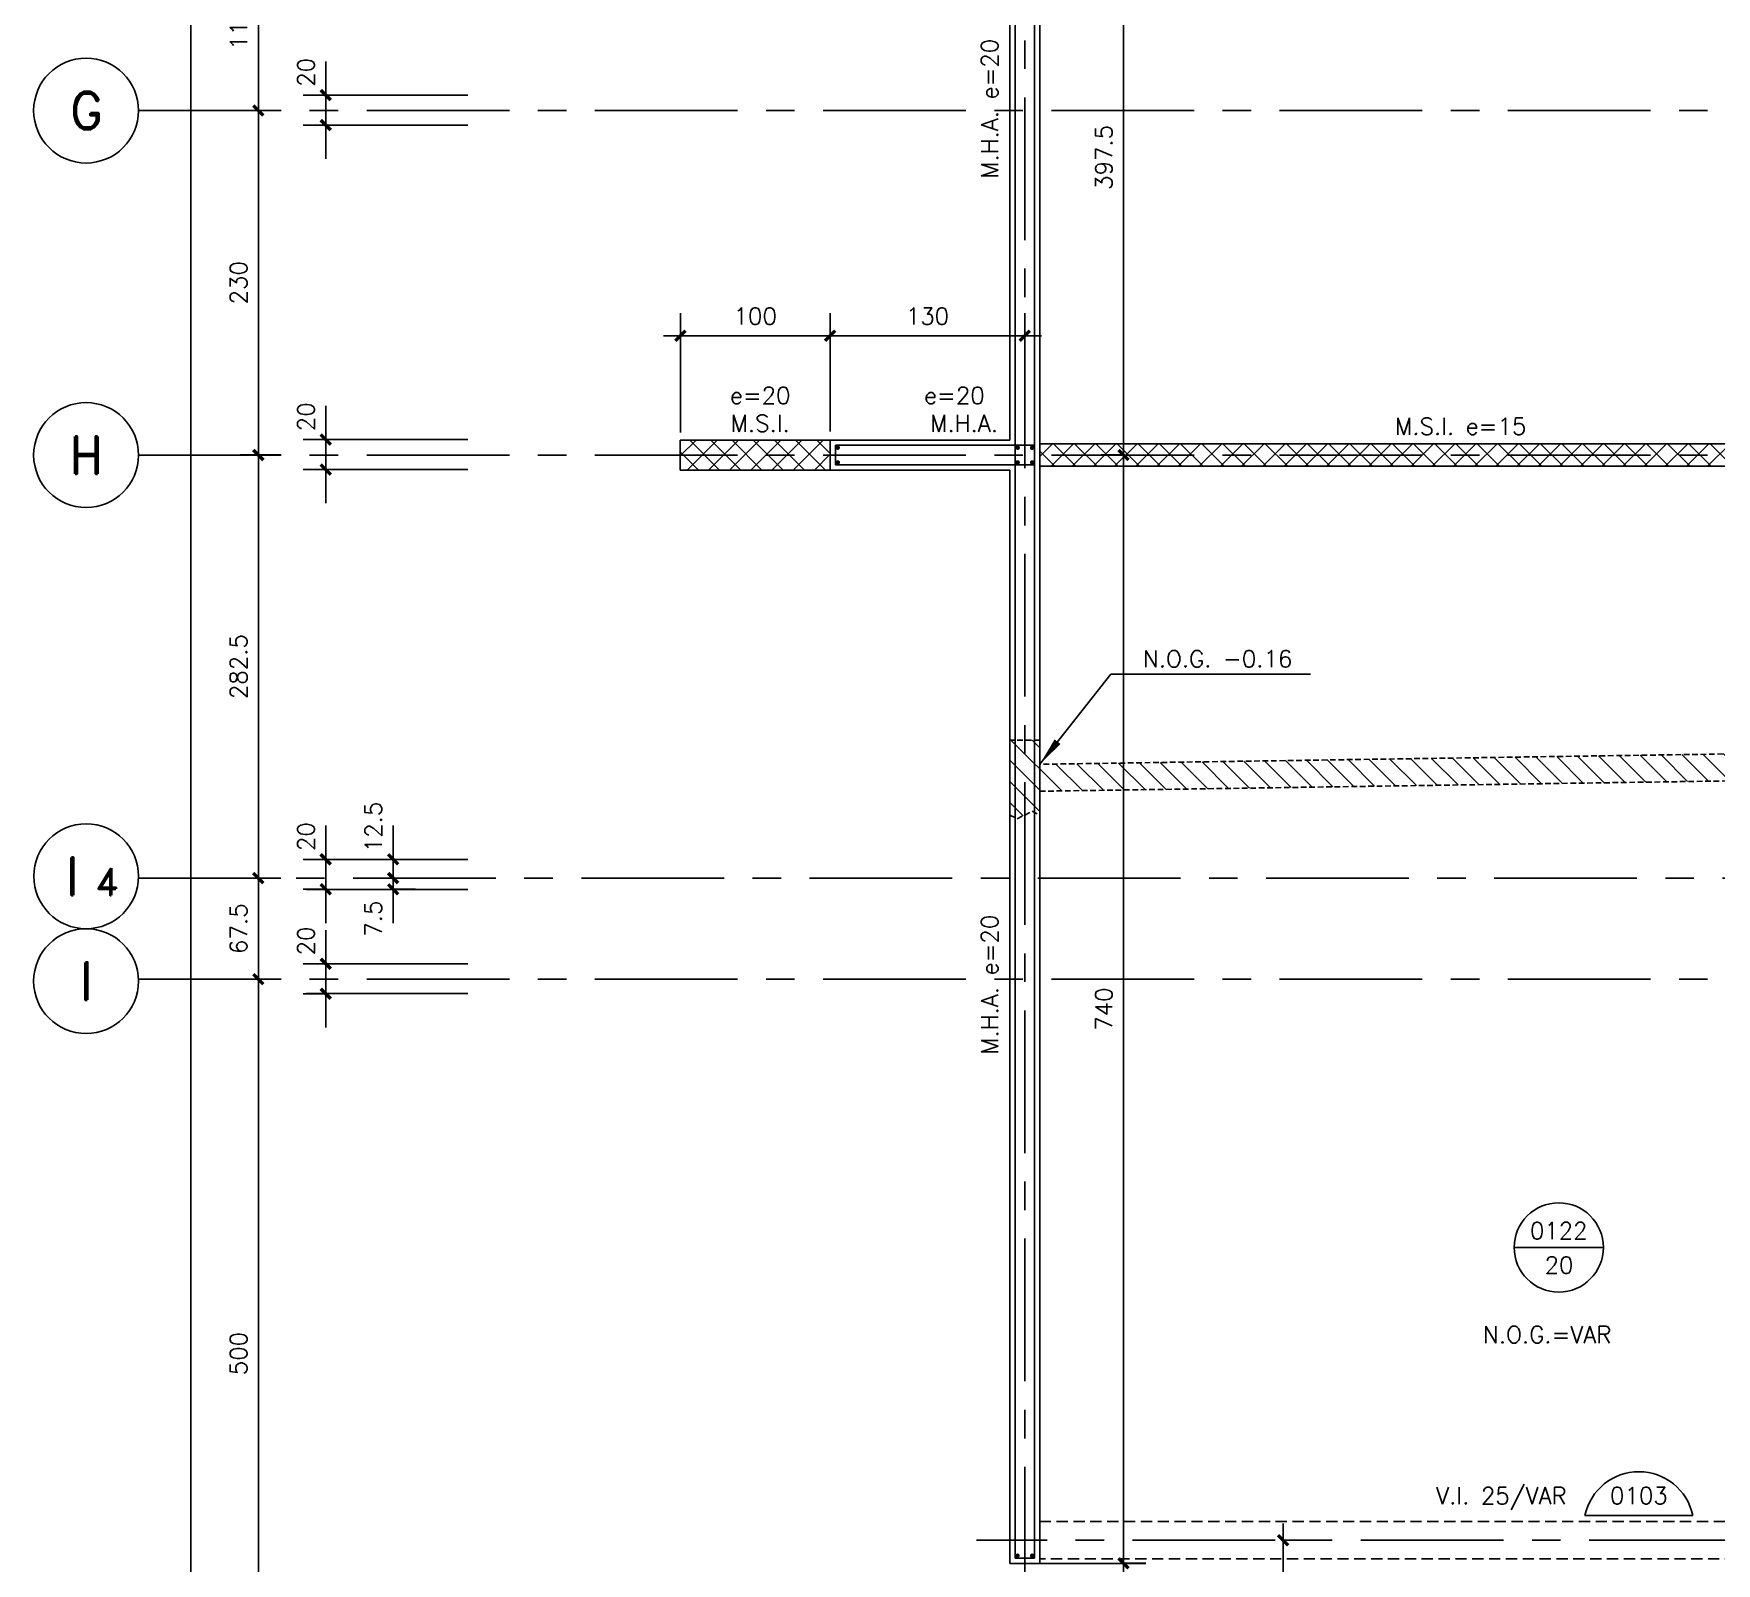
# Model space of a CAD drawing. Header units: millimetres. Extents: x -656862 to -653478, y 91928 to 96737.
# Drawn here: x -656862 to -655738, y 93707 to 94729 of the extents above; entities that cross this region are included whole.
import ezdxf
from ezdxf.enums import TextEntityAlignment as Align

# ---------------------------------------------------------------- set-up
doc = ezdxf.new("R2010")
doc.units = ezdxf.units.MM
doc.header["$LTSCALE"] = 30
for name, pattern in [('CENTER', [50.8, 31.75, -6.35, 6.35, -6.35]), ('DASHED', [0.75, 0.5, -0.25]), ('HIDDEN', [0.375, 0.25, -0.125])]:
    doc.linetypes.add(name, pattern=pattern)
for name, color, linetype in [('A-LINEA 015', 6, 'Continuous'), ('CONTORNO', 3, 'Continuous'), ('COTAS', 5, 'Continuous'), ('Cotas2', 1, 'Continuous'), ('EJES', 1, 'CENTER'), ('HATCH2', 1, 'HIDDEN'), ('MALLA', 1, 'Continuous'), ('MUROS', 5, 'Continuous'), ('NIVELES', 3, 'Continuous'), ('SEGMENTOS1', 2, 'DASHED'), ('TEXTOS1', 9, 'Continuous'), ('VIGAS', 3, 'Continuous')]:
    doc.layers.add(name, color=color, linetype=linetype)
doc.styles.add('ROMAND', font='romand')
doc.styles.add('ROMANS', font='romans')
doc.dimstyles.new('ING-50', dxfattribs={"dimscale": 5, "dimtxt": 2.25, "dimasz": 2.25, "dimexe": 3, "dimexo": 0, "dimgap": 1.5, "dimtad": 1, "dimdec": 1, "dimzin": 12, "dimdsep": 46, "dimtxsty": 'ROMANS', "dimblk1": 'TICK1', "dimblk2": 'TICK1', "dimsah": 1, "dimcen": 0.09, "dimclrd": 2, "dimclre": 1, "dimclrt": 3, "dimadec": 1, "dimazin": 3, "dimtfac": 1, "dimtdec": 1, "dimtix": 1, "dimtmove": 2, "dimatfit": 3, "dimfxl": 3, "dimtolj": 1, "dimtzin": 12, "dimarcsym": 0})
pattern_1 = [(45, (0, 0), (-7.07106781, 7.07106781), []), (135, (0, 0), (-7.07106781, -7.07106781), [])]

# ---------------------------------------------------------------- blocks, each defined once
blk = doc.blocks.new('EJE-1')
at = {"color": 3, "linetype": 'Continuous'}
blk.add_circle((0, 0), 35, dxfattribs=at)
at = {"color": 5, "linetype": 'Continuous', "style": 'ROMAND'}
blk.add_attdef('0', text='', height=25, dxfattribs=at).set_placement((0.2, 0), align=Align.MIDDLE)
blk = doc.blocks.new('TICK1')
at = {"color": 2}
for points in [[(0, 0), (-1, 0)], [(0, 0), (1, 0)]]:
    blk.add_lwpolyline(points, dxfattribs=at)
at = {"color": 2, "const_width": 0.2}
blk.add_lwpolyline([(-0.3, -0.3), (0.3, 0.3)], dxfattribs=at)
blk = doc.blocks.new('*D72')
at = {"layer": 'COTAS', "color": 1, "lineweight": -2}
for p, q in [((-656723.7, 94787.5), (-656696.5, 94787.5)), ((-656725.4, 94677.5), (-656696.5, 94677.5))]:
    blk.add_line(p, q, dxfattribs=at)
at = {"layer": 'COTAS', "color": 2, "lineweight": -2}
blk.add_line((-656711.5, 94776.2), (-656711.5, 94688.7), dxfattribs=at)
at = {"layer": 'Defpoints', "color": 0}
for p in [(-656723.7, 94787.5), (-656725.4, 94677.5), (-656711.5, 94677.5)]:
    blk.add_point(p, dxfattribs=at)
at = {"layer": 'COTAS', "color": 2, "lineweight": -2, "xscale": 11.25, "yscale": 11.25, "zscale": 11.25}
for p, rotation in [((-656711.5, 94787.5), 90), ((-656711.5, 94677.5), 270)]:
    blk.add_blockref('TICK1', p, dxfattribs=dict(at, rotation=rotation))
at = {"layer": 'COTAS', "color": 3, "insert": (-656724.7, 94732.5), "char_height": 11.25, "attachment_point": 5, "rotation": 90, "style": 'ROMANS'}
blk.add_mtext('\\A1;110', dxfattribs=at)
blk = doc.blocks.new('*D73')
at = {"layer": 'COTAS', "color": 2, "lineweight": -2}
for p, q in [((-656666.5, 94699.1), (-656666.5, 94710.3)), ((-656666.5, 94667.8), (-656666.5, 94687.8)), ((-656666.5, 94656.6), (-656666.5, 94645.3))]:
    blk.add_line(p, q, dxfattribs=at)
at = {"layer": 'COTAS', "color": 1, "lineweight": -2}
for p, q in [((-656666.5, 94687.8), (-656681.5, 94687.8)), ((-656666.5, 94667.8), (-656681.5, 94667.8))]:
    blk.add_line(p, q, dxfattribs=at)
at = {"layer": 'Defpoints', "color": 0}
for p in [(-656666.5, 94687.8), (-656666.5, 94687.8), (-656666.5, 94667.8)]:
    blk.add_point(p, dxfattribs=at)
at = {"layer": 'COTAS', "color": 2, "lineweight": -2, "xscale": 11.25, "yscale": 11.25, "zscale": 11.25}
for p, rotation in [((-656666.5, 94687.8), 270), ((-656666.5, 94667.8), 90)]:
    blk.add_blockref('TICK1', p, dxfattribs=dict(at, rotation=rotation))
at = {"layer": 'COTAS', "color": 3, "insert": (-656679.7, 94703), "char_height": 11.25, "attachment_point": 5, "rotation": 90, "style": 'ROMANS'}
blk.add_mtext('\\A1;20', dxfattribs=at)
blk = doc.blocks.new('*D74')
at = {"layer": 'COTAS', "color": 2, "lineweight": -2}
for p, q in [((-656666.5, 94469.1), (-656666.5, 94480.3)), ((-656666.5, 94437.8), (-656666.5, 94457.8)), ((-656666.5, 94426.6), (-656666.5, 94415.3))]:
    blk.add_line(p, q, dxfattribs=at)
at = {"layer": 'COTAS', "color": 1, "lineweight": -2}
for p, q in [((-656666.5, 94457.8), (-656681.5, 94457.8)), ((-656666.5, 94437.8), (-656681.5, 94437.8))]:
    blk.add_line(p, q, dxfattribs=at)
at = {"layer": 'Defpoints', "color": 0}
for p in [(-656666.5, 94457.8), (-656666.5, 94457.8), (-656666.5, 94437.8)]:
    blk.add_point(p, dxfattribs=at)
at = {"layer": 'COTAS', "color": 2, "lineweight": -2, "xscale": 11.25, "yscale": 11.25, "zscale": 11.25}
for p, rotation in [((-656666.5, 94457.8), 270), ((-656666.5, 94437.8), 90)]:
    blk.add_blockref('TICK1', p, dxfattribs=dict(at, rotation=rotation))
at = {"layer": 'COTAS', "color": 3, "insert": (-656679.7, 94473), "char_height": 11.25, "attachment_point": 5, "rotation": 90, "style": 'ROMANS'}
blk.add_mtext('\\A1;20', dxfattribs=at)
blk = doc.blocks.new('*D75')
at = {"layer": 'COTAS', "color": 1, "lineweight": -2}
for p, q in [((-656725.4, 94677.5), (-656696.5, 94677.5)), ((-656721.9, 94447.5), (-656696.5, 94447.5))]:
    blk.add_line(p, q, dxfattribs=at)
at = {"layer": 'COTAS', "color": 2, "lineweight": -2}
blk.add_line((-656711.5, 94458.7), (-656711.5, 94666.2), dxfattribs=at)
at = {"layer": 'Defpoints', "color": 0}
for p in [(-656725.4, 94677.5), (-656711.5, 94677.5), (-656721.9, 94447.5)]:
    blk.add_point(p, dxfattribs=at)
at = {"layer": 'COTAS', "color": 2, "lineweight": -2, "xscale": 11.25, "yscale": 11.25, "zscale": 11.25}
for p, rotation in [((-656711.5, 94677.5), 90), ((-656711.5, 94447.5), 270)]:
    blk.add_blockref('TICK1', p, dxfattribs=dict(at, rotation=rotation))
at = {"layer": 'COTAS', "color": 3, "insert": (-656724.7, 94562.5), "char_height": 11.25, "attachment_point": 5, "rotation": 90, "style": 'ROMANS'}
blk.add_mtext('\\A1;230', dxfattribs=at)
blk = doc.blocks.new('*D76')
at = {"layer": 'COTAS', "color": 2, "lineweight": -2}
for p, q in [((-656666.5, 94119.1), (-656666.5, 94130.3)), ((-656666.5, 94087.8), (-656666.5, 94107.8)), ((-656666.5, 94076.6), (-656666.5, 94065.3))]:
    blk.add_line(p, q, dxfattribs=at)
at = {"layer": 'COTAS', "color": 1, "lineweight": -2}
for p, q in [((-656666.5, 94107.8), (-656681.5, 94107.8)), ((-656666.5, 94087.8), (-656681.5, 94087.8))]:
    blk.add_line(p, q, dxfattribs=at)
at = {"layer": 'Defpoints', "color": 0}
for p in [(-656666.5, 94107.8), (-656666.5, 94107.8), (-656666.5, 94087.8)]:
    blk.add_point(p, dxfattribs=at)
at = {"layer": 'COTAS', "color": 2, "lineweight": -2, "xscale": 11.25, "yscale": 11.25, "zscale": 11.25}
for p, rotation in [((-656666.5, 94107.8), 270), ((-656666.5, 94087.8), 90)]:
    blk.add_blockref('TICK1', p, dxfattribs=dict(at, rotation=rotation))
at = {"layer": 'COTAS', "color": 3, "insert": (-656679.7, 94123), "char_height": 11.25, "attachment_point": 5, "rotation": 90, "style": 'ROMANS'}
blk.add_mtext('\\A1;20', dxfattribs=at)
blk = doc.blocks.new('*D77')
at = {"layer": 'COTAS', "color": 1, "lineweight": -2}
for p, q in [((-656726.2, 94165), (-656696.5, 94165)), ((-656727.3, 94097.5), (-656696.5, 94097.5))]:
    blk.add_line(p, q, dxfattribs=at)
at = {"layer": 'COTAS', "color": 2, "lineweight": -2}
blk.add_line((-656711.5, 94153.7), (-656711.5, 94108.7), dxfattribs=at)
at = {"layer": 'Defpoints', "color": 0}
for p in [(-656726.2, 94165), (-656727.3, 94097.5), (-656711.5, 94097.5)]:
    blk.add_point(p, dxfattribs=at)
at = {"layer": 'COTAS', "color": 2, "lineweight": -2, "xscale": 11.25, "yscale": 11.25, "zscale": 11.25}
for p, rotation in [((-656711.5, 94165), 90), ((-656711.5, 94097.5), 270)]:
    blk.add_blockref('TICK1', p, dxfattribs=dict(at, rotation=rotation))
at = {"layer": 'COTAS', "color": 3, "insert": (-656724.7, 94131.2), "char_height": 11.25, "attachment_point": 5, "rotation": 90, "style": 'ROMANS'}
blk.add_mtext('\\A1;67.5', dxfattribs=at)
blk = doc.blocks.new('*D79')
at = {"layer": 'COTAS', "color": 1, "lineweight": -2}
for p, q in [((-656727.3, 94097.5), (-656696.5, 94097.5)), ((-656719.5, 93597.5), (-656696.5, 93597.5))]:
    blk.add_line(p, q, dxfattribs=at)
at = {"layer": 'COTAS', "color": 2, "lineweight": -2}
blk.add_line((-656711.5, 93608.7), (-656711.5, 94086.2), dxfattribs=at)
at = {"layer": 'Defpoints', "color": 0}
for p in [(-656727.3, 94097.5), (-656711.5, 94097.5), (-656719.5, 93597.5)]:
    blk.add_point(p, dxfattribs=at)
at = {"layer": 'COTAS', "color": 2, "lineweight": -2, "xscale": 11.25, "yscale": 11.25, "zscale": 11.25}
for p, rotation in [((-656711.5, 94097.5), 90), ((-656711.5, 93597.5), 270)]:
    blk.add_blockref('TICK1', p, dxfattribs=dict(at, rotation=rotation))
at = {"layer": 'COTAS', "color": 3, "insert": (-656724.7, 93847.5), "char_height": 11.25, "attachment_point": 5, "rotation": 90, "style": 'ROMANS'}
blk.add_mtext('\\A1;500', dxfattribs=at)
blk = doc.blocks.new('*D82')
at = {"layer": 'COTAS', "color": 1, "lineweight": -2}
for p, q in [((-656755.8, 96327.5), (-656771.5, 96327.5)), ((-656768.4, 93347.5), (-656741.5, 93347.5))]:
    blk.add_line(p, q, dxfattribs=at)
at = {"layer": 'COTAS', "color": 2, "lineweight": -2}
blk.add_line((-656756.5, 96316.2), (-656756.5, 93358.7), dxfattribs=at)
at = {"layer": 'Defpoints', "color": 0}
for p in [(-656755.8, 96327.5), (-656768.4, 93347.5), (-656756.5, 93347.5)]:
    blk.add_point(p, dxfattribs=at)
at = {"layer": 'COTAS', "color": 2, "lineweight": -2, "xscale": 11.25, "yscale": 11.25, "zscale": 11.25}
for p, rotation in [((-656756.5, 96327.5), 90), ((-656756.5, 93347.5), 270)]:
    blk.add_blockref('TICK1', p, dxfattribs=dict(at, rotation=rotation))
at = {"layer": 'COTAS', "color": 3, "insert": (-656769.7, 94837.5), "char_height": 11.25, "attachment_point": 5, "rotation": 90, "style": 'ROMANS'}
blk.add_mtext('\\A1;2980', dxfattribs=at)
blk = doc.blocks.new('*D92')
at = {"layer": 'COTAS', "color": 1, "lineweight": -2}
for p, q in [((-656133.8, 94845), (-656118.8, 94845)), ((-656133.8, 94447.5), (-656148.8, 94447.5))]:
    blk.add_line(p, q, dxfattribs=at)
at = {"layer": 'COTAS', "color": 2, "lineweight": -2}
blk.add_line((-656133.8, 94833.7), (-656133.8, 94458.7), dxfattribs=at)
at = {"layer": 'Defpoints', "color": 0}
for p in [(-656133.8, 94845), (-656133.8, 94447.5), (-656133.8, 94447.5)]:
    blk.add_point(p, dxfattribs=at)
at = {"layer": 'COTAS', "color": 2, "lineweight": -2, "xscale": 11.25, "yscale": 11.25, "zscale": 11.25}
for p, rotation in [((-656133.8, 94845), 90), ((-656133.8, 94447.5), 270)]:
    blk.add_blockref('TICK1', p, dxfattribs=dict(at, rotation=rotation))
at = {"layer": 'COTAS', "color": 3, "insert": (-656146.9, 94646.2), "char_height": 11.25, "attachment_point": 5, "rotation": 90, "style": 'ROMANS'}
blk.add_mtext('\\A1;397.5', dxfattribs=at)
blk = doc.blocks.new('*D93')
at = {"layer": 'COTAS', "color": 1, "lineweight": -2}
for p, q in [((-656133.8, 94447.5), (-656148.8, 94447.5)), ((-656133.8, 93707.5), (-656118.8, 93707.5))]:
    blk.add_line(p, q, dxfattribs=at)
at = {"layer": 'COTAS', "color": 2, "lineweight": -2}
blk.add_line((-656133.8, 93718.7), (-656133.8, 94436.2), dxfattribs=at)
at = {"layer": 'Defpoints', "color": 0}
for p in [(-656133.8, 94447.5), (-656133.8, 94447.5), (-656133.8, 93707.5)]:
    blk.add_point(p, dxfattribs=at)
at = {"layer": 'COTAS', "color": 2, "lineweight": -2, "xscale": 11.25, "yscale": 11.25, "zscale": 11.25}
for p, rotation in [((-656133.8, 94447.5), 90), ((-656133.8, 93707.5), 270)]:
    blk.add_blockref('TICK1', p, dxfattribs=dict(at, rotation=rotation))
at = {"layer": 'COTAS', "color": 3, "insert": (-656146.9, 94077.5), "char_height": 11.25, "attachment_point": 5, "rotation": 90, "style": 'ROMANS'}
blk.add_mtext('\\A1;740', dxfattribs=at)
blk = doc.blocks.new('*D103')
at = {"layer": 'COTAS', "color": 1, "lineweight": -2, "ltscale": 0.5}
for p, q in [((-656329.7, 94463.1), (-656329.7, 94542.1)), ((-656199.7, 94527.1), (-656199.7, 94542.1))]:
    blk.add_line(p, q, dxfattribs=at)
at = {"layer": 'COTAS', "color": 2, "lineweight": -2, "ltscale": 0.5}
blk.add_line((-656318.5, 94527.1), (-656211, 94527.1), dxfattribs=at)
at = {"layer": 'Defpoints', "color": 0, "ltscale": 0.5}
for p in [(-656199.7, 94527.1), (-656199.7, 94527.1), (-656329.7, 94463.1)]:
    blk.add_point(p, dxfattribs=at)
at = {"layer": 'COTAS', "color": 2, "lineweight": -2, "ltscale": 0.5, "xscale": 11.25, "yscale": 11.25, "zscale": 11.25, "rotation": 180}
blk.add_blockref('TICK1', (-656329.7, 94527.1), dxfattribs=at)
at = {"layer": 'COTAS', "color": 2, "lineweight": -2, "ltscale": 0.5, "xscale": 11.25, "yscale": 11.25, "zscale": 11.25}
blk.add_blockref('TICK1', (-656199.7, 94527.1), dxfattribs=at)
at = {"layer": 'COTAS', "color": 3, "ltscale": 0.5, "insert": (-656264.7, 94540.2), "char_height": 11.25, "attachment_point": 5, "style": 'ROMANS'}
blk.add_mtext('\\A1;130', dxfattribs=at)
blk = doc.blocks.new('*D104')
at = {"layer": 'COTAS', "color": 1, "lineweight": -2}
for p, q in [((-656133.8, 93707.5), (-656118.8, 93707.5)), ((-656133.8, 93347.5), (-656148.8, 93347.5))]:
    blk.add_line(p, q, dxfattribs=at)
at = {"layer": 'COTAS', "color": 2, "lineweight": -2}
blk.add_line((-656133.8, 93696.2), (-656133.8, 93358.7), dxfattribs=at)
at = {"layer": 'Defpoints', "color": 0}
for p in [(-656133.8, 93707.5), (-656133.8, 93347.5), (-656133.8, 93347.5)]:
    blk.add_point(p, dxfattribs=at)
at = {"layer": 'COTAS', "color": 2, "lineweight": -2, "xscale": 11.25, "yscale": 11.25, "zscale": 11.25}
for p, rotation in [((-656133.8, 93707.5), 90), ((-656133.8, 93347.5), 270)]:
    blk.add_blockref('TICK1', p, dxfattribs=dict(at, rotation=rotation))
at = {"layer": 'COTAS', "color": 3, "insert": (-656146.9, 93527.5), "char_height": 11.25, "attachment_point": 5, "rotation": 90, "style": 'ROMANS'}
blk.add_mtext('\\A1;360', dxfattribs=at)
blk = doc.blocks.new('*D124')
at = {"layer": 'COTAS', "color": 1, "lineweight": -2}
for p, q in [((-656429.7, 94462.5), (-656429.7, 94542.1)), ((-656329.7, 94463.1), (-656329.7, 94542.1))]:
    blk.add_line(p, q, dxfattribs=at)
at = {"layer": 'COTAS', "color": 2, "lineweight": -2}
blk.add_line((-656341, 94527.1), (-656418.5, 94527.1), dxfattribs=at)
at = {"layer": 'Defpoints', "color": 0}
for p in [(-656429.7, 94527.1), (-656429.7, 94462.5), (-656329.7, 94463.1)]:
    blk.add_point(p, dxfattribs=at)
at = {"layer": 'COTAS', "color": 2, "lineweight": -2, "xscale": 11.25, "yscale": 11.25, "zscale": 11.25, "rotation": 180}
blk.add_blockref('TICK1', (-656429.7, 94527.1), dxfattribs=at)
at = {"layer": 'COTAS', "color": 2, "lineweight": -2, "xscale": 11.25, "yscale": 11.25, "zscale": 11.25}
blk.add_blockref('TICK1', (-656329.7, 94527.1), dxfattribs=at)
at = {"layer": 'COTAS', "color": 3, "insert": (-656379.7, 94540.2), "char_height": 11.25, "attachment_point": 5, "style": 'ROMANS'}
blk.add_mtext('\\A1;100', dxfattribs=at)
blk = doc.blocks.new('losa-ne')
at = {"color": 5, "linetype": 'Continuous'}
blk.add_line((-29.8, 0), (29.7, 0), dxfattribs=at)
at = {"color": 3, "linetype": 'Continuous'}
blk.add_circle((0, 0), 29.8, dxfattribs=at)
at = {"color": 3, "linetype": 'Continuous', "style": 'ROMANS'}
for tag, p in [('N%%DL', (0, 5.6)), ('ESP', (0.2, -17.4))]:
    blk.add_attdef(tag, text='', height=11.2, dxfattribs=at).set_placement(p, align=Align.CENTER)
blk = doc.blocks.new('FLECHA')
at = {"color": 2}
blk.add_lwpolyline([(0, 0, 0, 5, 0), (19.2, 0, 5, 5, 0)], format="xyseb", dxfattribs=at)
blk = doc.blocks.new('eje-3')
at = {"color": 3, "linetype": 'Continuous'}
blk.add_circle((0, 0), 35, dxfattribs=at)
at = {"color": 5, "linetype": 'Continuous', "style": 'ROMAND'}
for height, p in [(25, (-9.2, 0)), (18, (13.7, -3.6))]:
    blk.add_attdef('0', text='', height=height, dxfattribs=at).set_placement(p, align=Align.MIDDLE)
blk = doc.blocks.new('*D221')
at = {"layer": 'COTAS', "color": 1, "lineweight": -2}
for p, q in [((-656723.6, 94447.5), (-656696.5, 94447.5)), ((-656728, 94165), (-656696.5, 94165))]:
    blk.add_line(p, q, dxfattribs=at)
at = {"layer": 'COTAS', "color": 2, "lineweight": -2}
blk.add_line((-656711.5, 94436.2), (-656711.5, 94176.2), dxfattribs=at)
at = {"layer": 'Defpoints', "color": 0}
for p in [(-656723.6, 94447.5), (-656728, 94165), (-656711.5, 94165)]:
    blk.add_point(p, dxfattribs=at)
at = {"layer": 'COTAS', "color": 2, "lineweight": -2, "xscale": 11.25, "yscale": 11.25, "zscale": 11.25}
for p, rotation in [((-656711.5, 94447.5), 90), ((-656711.5, 94165), 270)]:
    blk.add_blockref('TICK1', p, dxfattribs=dict(at, rotation=rotation))
at = {"layer": 'COTAS', "color": 3, "insert": (-656724.7, 94306.2), "char_height": 11.25, "attachment_point": 5, "rotation": 90, "style": 'ROMANS'}
blk.add_mtext('\\A1;282.5', dxfattribs=at)
blk = doc.blocks.new('*D222')
at = {"layer": 'COTAS', "color": 2, "lineweight": -2}
for p, q in [((-656666.5, 94188.7), (-656666.5, 94200)), ((-656666.5, 94157.5), (-656666.5, 94177.5)), ((-656666.5, 94146.2), (-656666.5, 94135))]:
    blk.add_line(p, q, dxfattribs=at)
at = {"layer": 'COTAS', "color": 1, "lineweight": -2}
for p, q in [((-656666.5, 94177.5), (-656681.5, 94177.5)), ((-656666.5, 94157.5), (-656681.5, 94157.5))]:
    blk.add_line(p, q, dxfattribs=at)
at = {"layer": 'Defpoints', "color": 0}
for p in [(-656666.5, 94177.5), (-656666.5, 94177.5), (-656666.5, 94157.5)]:
    blk.add_point(p, dxfattribs=at)
at = {"layer": 'COTAS', "color": 2, "lineweight": -2, "xscale": 11.25, "yscale": 11.25, "zscale": 11.25}
for p, rotation in [((-656666.5, 94177.5), 270), ((-656666.5, 94157.5), 90)]:
    blk.add_blockref('TICK1', p, dxfattribs=dict(at, rotation=rotation))
at = {"layer": 'COTAS', "color": 3, "insert": (-656679.7, 94192.7), "char_height": 11.25, "attachment_point": 5, "rotation": 90, "style": 'ROMANS'}
blk.add_mtext('\\A1;20', dxfattribs=at)
blk = doc.blocks.new('*D238')
at = {"layer": 'COTAS', "color": 1, "lineweight": -2}
for p, q in [((-656027.2, 93722.9), (-656012.2, 93722.9)), ((-656027.2, 93597.5), (-656042.2, 93597.5))]:
    blk.add_line(p, q, dxfattribs=at)
at = {"layer": 'COTAS', "color": 2, "lineweight": -2}
blk.add_line((-656027.2, 93711.7), (-656027.2, 93608.7), dxfattribs=at)
at = {"layer": 'Defpoints', "color": 0}
for p in [(-656027.2, 93722.9), (-656027.2, 93597.5), (-656027.2, 93597.5)]:
    blk.add_point(p, dxfattribs=at)
at = {"layer": 'COTAS', "color": 2, "lineweight": -2, "xscale": 11.25, "yscale": 11.25, "zscale": 11.25}
for p, rotation in [((-656027.2, 93722.9), 90), ((-656027.2, 93597.5), 270)]:
    blk.add_blockref('TICK1', p, dxfattribs=dict(at, rotation=rotation))
at = {"layer": 'COTAS', "color": 3, "insert": (-656040.3, 93660.2), "char_height": 11.25, "attachment_point": 5, "rotation": 90, "style": 'ROMANS'}
blk.add_mtext('\\A1;125.5', dxfattribs=at)
blk = doc.blocks.new('*D243')
at = {"layer": 'COTAS', "color": 2, "lineweight": -2}
for p, q in [((-656621.5, 94188.7), (-656621.5, 94200)), ((-656621.5, 94165), (-656621.5, 94177.5)), ((-656621.5, 94153.7), (-656621.5, 94142.5))]:
    blk.add_line(p, q, dxfattribs=at)
at = {"layer": 'COTAS', "color": 1, "lineweight": -2}
for p, q in [((-656621.5, 94177.5), (-656636.5, 94177.5)), ((-656621.5, 94165), (-656636.5, 94165))]:
    blk.add_line(p, q, dxfattribs=at)
at = {"layer": 'Defpoints', "color": 0}
for p in [(-656621.5, 94177.5), (-656621.5, 94177.5), (-656621.5, 94165)]:
    blk.add_point(p, dxfattribs=at)
at = {"layer": 'COTAS', "color": 2, "lineweight": -2, "xscale": 11.25, "yscale": 11.25, "zscale": 11.25}
for p, rotation in [((-656621.5, 94177.5), 270), ((-656621.5, 94165), 90)]:
    blk.add_blockref('TICK1', p, dxfattribs=dict(at, rotation=rotation))
at = {"layer": 'COTAS', "color": 3, "insert": (-656634.7, 94199.1), "char_height": 11.25, "attachment_point": 5, "rotation": 90, "style": 'ROMANS'}
blk.add_mtext('\\A1;12.5', dxfattribs=at)
blk = doc.blocks.new('*D244')
at = {"layer": 'COTAS', "color": 2, "lineweight": -2}
for p, q in [((-656621.5, 94176.2), (-656621.5, 94187.5)), ((-656621.5, 94157.5), (-656621.5, 94165)), ((-656621.5, 94146.2), (-656621.5, 94135))]:
    blk.add_line(p, q, dxfattribs=at)
at = {"layer": 'COTAS', "color": 1, "lineweight": -2}
for p, q in [((-656621.5, 94165), (-656636.5, 94165)), ((-656621.5, 94157.5), (-656606.5, 94157.5))]:
    blk.add_line(p, q, dxfattribs=at)
at = {"layer": 'Defpoints', "color": 0}
for p in [(-656621.5, 94165), (-656621.5, 94165), (-656621.5, 94157.5)]:
    blk.add_point(p, dxfattribs=at)
at = {"layer": 'COTAS', "color": 2, "lineweight": -2, "xscale": 11.25, "yscale": 11.25, "zscale": 11.25}
for p, rotation in [((-656621.5, 94165), 270), ((-656621.5, 94157.5), 90)]:
    blk.add_blockref('TICK1', p, dxfattribs=dict(at, rotation=rotation))
at = {"layer": 'COTAS', "color": 3, "insert": (-656634.7, 94137.9), "char_height": 11.25, "attachment_point": 5, "rotation": 90, "style": 'ROMANS'}
blk.add_mtext('\\A1;7.5', dxfattribs=at)

msp = doc.modelspace()

# ---------------------------------------------------------------- hatches: boundary and pattern name
at = {"layer": 'HATCH2'}
h = msp.add_hatch(dxfattribs=at)
h.set_pattern_fill('_USER', color=256, scale=10, angle=45, style=0, double=1, pattern_type=0)
h.set_pattern_definition(pattern_1)
h.paths.add_polyline_path([(-656329.715, 94457.452), (-656429.736, 94457.452), (-656429.736, 94447.452), (-656329.715, 94447.452)])
h.paths.add_polyline_path([(-656329.715, 94447.452), (-656429.736, 94447.452), (-656429.736, 94437.452), (-656329.715, 94437.452)])
h = msp.add_hatch(dxfattribs=at)
h.set_pattern_fill('_USER', color=256, scale=10, angle=45, style=0, double=1, pattern_type=0)
h.set_pattern_definition(pattern_1)
h.paths.add_polyline_path([(-655717.69, 94454.952), (-656189.715, 94454.952), (-656189.715, 94447.452), (-655716.949, 94447.452, -0.1248611)])
h.paths.add_polyline_path([(-655716.949, 94447.452), (-656189.715, 94447.452), (-656189.715, 94439.952), (-655711.546, 94439.952, -0.00449712), (-655711.327, 94440.109, -0.15447777)])
h.paths.add_polyline_path([(-655674.715, 94454.952), (-655717.69, 94454.952, 0.1248611), (-655716.949, 94447.452), (-655674.715, 94447.452)])
h.paths.add_polyline_path([(-655674.715, 94447.452), (-655716.949, 94447.452, 0.15447777), (-655711.327, 94440.109, 0.00449712), (-655711.546, 94439.952), (-655674.715, 94439.952)])
at = {"layer": 'HATCH2', "ltscale": 0.5}
h = msp.add_hatch(dxfattribs=at)
h.set_pattern_fill('_USER', color=256, scale=10, angle=135, style=0, pattern_type=0)
h.set_pattern_definition([(135, (0, 0), (-7.07106781, -7.07106781), [])])
h.paths.add_polyline_path([(-656194.715, 94209.57), (-656189.715, 94207.07), (-656189.715, 94222.981), (-655519.715, 94233.031), (-655519.715, 94207.07), (-655479.715, 94207.07), (-655479.715, 94233.07), (-655388.996, 94233.07), (-655386.746, 94237.57), (-655391.246, 94246.57), (-655388.996, 94251.07), (-655434.715, 94251.07), (-655434.715, 94260.07), (-655449.715, 94260.07), (-655449.715, 94251.07), (-655519.715, 94251.07), (-656189.715, 94240.983), (-656189.715, 94257.07), (-656209.715, 94257.07), (-656209.715, 94242.07), (-656209.715, 94207.07), (-656204.715, 94204.57)])

# ---------------------------------------------------------------- linework, layer by layer
at = {"layer": 'CONTORNO'}
for p, q in [((-656429.736, 94437.452), (-656429.736, 94457.452)), ((-656329.715, 94457.452), (-656429.736, 94457.452)), ((-656329.715, 94437.452), (-656429.736, 94437.452))]:
    msp.add_line(p, q, dxfattribs=at)
at = {"layer": 'Cotas2'}
for p, q in [((-656571.536, 94687.827), (-656679.532, 94687.827)), ((-656571.536, 94667.827), (-656679.532, 94667.827)), ((-656571.536, 94457.827), (-656679.532, 94457.827)), ((-656571.536, 94437.827), (-656679.532, 94437.827)), ((-656571.536, 94177.452), (-656679.532, 94177.452)), ((-656571.536, 94157.452), (-656679.532, 94157.452)), ((-656571.536, 94107.827), (-656679.532, 94107.827)), ((-656571.536, 94087.827), (-656679.532, 94087.827)), ((-656189.715, 93707.452), (-656118.97, 93707.452))]:
    msp.add_line(p, q, dxfattribs=at)
at = {"layer": 'EJES', "ltscale": 0.1}
for p, q in [((-656199.715, 96667.452), (-656199.715, 93007.452)), ((-656791.536, 94677.452), (-653548.715, 94677.452)), ((-656791.536, 94447.452), (-653548.715, 94447.452)), ((-655486.16, 94164.952), (-656791.536, 94164.952)), ((-656791.536, 94097.452), (-653548.715, 94097.452)), ((-655422.858, 93722.926), (-656231.856, 93722.926))]:
    msp.add_line(p, q, dxfattribs=at)
at = {"layer": 'HATCH2', "ltscale": 0.5}
msp.add_lwpolyline([(-656194.715, 94209.57), (-656189.715, 94207.07), (-656189.715, 94222.981), (-655519.715, 94233.031), (-655519.715, 94207.07), (-655479.715, 94207.07), (-655479.715, 94233.07), (-655388.996, 94233.07), (-655386.746, 94237.57), (-655391.246, 94246.57), (-655388.996, 94251.07), (-655434.715, 94251.07), (-655434.715, 94260.07), (-655449.715, 94260.07), (-655449.715, 94251.07), (-655519.715, 94251.07), (-656189.715, 94240.983), (-656189.715, 94257.07), (-656209.715, 94257.07), (-656209.715, 94242.07), (-656209.715, 94242.07), (-656209.715, 94207.07), (-656204.715, 94204.57)], close=True, dxfattribs=at)
at = {"layer": 'MALLA', "ltscale": 0.5}
for p, q in [((-656206.215, 94841.452), (-656206.215, 93710.952)), ((-656193.215, 93710.952), (-656193.215, 94841.452)), ((-656326.215, 94453.952), (-656326.215, 94440.952)), ((-656193.215, 94453.952), (-656326.215, 94453.952)), ((-656326.215, 94440.952), (-656193.215, 94440.952)), ((-656206.215, 93710.952), (-656193.215, 93710.952))]:
    msp.add_line(p, q, dxfattribs=at)
at = {"layer": 'MALLA', "ltscale": 0.5, "const_width": 1.5}
for points in [[(-656325.374, 94452.361, 1), (-656323.874, 94452.361, 1)], [(-656205.239, 94452.361, 1), (-656203.739, 94452.361, 1)], [(-656195.556, 94452.361, 1), (-656194.056, 94452.361, 1)], [(-656325.374, 94442.543, 1), (-656323.874, 94442.543, 1)], [(-656205.239, 94442.543, 1), (-656203.739, 94442.543, 1)], [(-656195.556, 94442.543, 1), (-656194.056, 94442.543, 1)], [(-656205.374, 93712.543, 1), (-656203.874, 93712.543, 1)], [(-656195.556, 93712.543, 1), (-656194.056, 93712.543, 1)]]:
    msp.add_lwpolyline(points, format="xyb", close=True, dxfattribs=at)
at = {"layer": 'MUROS', "ltscale": 0.15}
for p, q in [((-656209.715, 94457.452), (-656209.715, 94844.952)), ((-656189.715, 93707.452), (-656189.715, 94844.952)), ((-656209.715, 93707.452), (-656209.715, 94437.452)), ((-656209.715, 93707.452), (-656189.715, 93707.452))]:
    msp.add_line(p, q, dxfattribs=at)
at = {"layer": 'MUROS', "ltscale": 0.5}
for p, q in [((-656329.715, 94437.452), (-656329.715, 94457.452)), ((-656329.715, 94457.452), (-656209.715, 94457.452)), ((-656209.715, 94437.452), (-656329.715, 94437.452))]:
    msp.add_line(p, q, dxfattribs=at)
at = {"layer": 'SEGMENTOS1', "ltscale": 0.5}
for p, q in [((-656189.715, 93735.426), (-655519.715, 93735.426)), ((-655499.715, 93710.426), (-656189.715, 93710.426))]:
    msp.add_line(p, q, dxfattribs=at)
at = {"layer": 'TEXTOS1', "color": 1, "ltscale": 0.5}
for p, q in [((-656189.715, 94240.983), (-656142.365, 94301.11)), ((-656142.365, 94301.11), (-656008.981, 94301.11))]:
    msp.add_line(p, q, dxfattribs=at)
at = {"layer": 'TEXTOS1', "color": 3}
msp.add_line((-655825.66, 93739.493), (-655753.66, 93739.493), dxfattribs=at)
msp.add_arc((-655789.66, 93731.834), 36.806, 12.010217, 167.989783, dxfattribs=at)
at = {"layer": 'VIGAS', "ltscale": 0.5}
for p, q in [((-655674.715, 94454.952), (-656189.715, 94454.952)), ((-655674.715, 94439.952), (-656189.715, 94439.952))]:
    msp.add_line(p, q, dxfattribs=at)

# ---------------------------------------------------------------- block references
at = {"layer": 'A-LINEA 015', "ltscale": 0.5}
for p, values in [((-656826.536, 94677.452), {'0': 'G'}), ((-656826.536, 94447.452), {'0': 'H'}), ((-656826.536, 94096.202), {'0': 'I'})]:
    msp.add_blockref('EJE-1', p, dxfattribs=at).add_auto_attribs(values)
ref = msp.add_blockref('eje-3', (-656826.48, 94166.202), dxfattribs=at)
ref.add_attrib('0', 'I', dxfattribs={"layer": '0', "color": 5, "linetype": 'Continuous', "height": 25, "style": 'ROMAND'}).set_placement((-656835.671, 94166.202), align=Align.MIDDLE)
ref.add_attrib('0', '4', dxfattribs={"layer": '0', "color": 5, "linetype": 'Continuous', "height": 18, "style": 'ROMAND'}).set_placement((-656812.794, 94162.62), align=Align.MIDDLE)
at = {"layer": 'TEXTOS1', "color": 1, "ltscale": 0.5, "xscale": -1, "rotation": 231.7796162052949}
msp.add_blockref('FLECHA', (-656189.715, 94240.983), dxfattribs=at)
at = {"layer": 'TEXTOS1', "ltscale": 0.5}
msp.add_blockref('losa-ne', (-655843.173, 93918.388), dxfattribs=at).add_auto_attribs({'N%%DL': '0122', 'ESP': '20'})

# ---------------------------------------------------------------- texts
at = {"layer": 'NIVELES', "color": 3, "style": 'ROMANS'}
msp.add_text('N.O.G.=VAR', height=11.25, dxfattribs=at).set_placement((-655850.846, 93854.558, 0), align=Align.CENTER)
at = {"layer": 'TEXTOS1', "style": 'ROMANS'}
for p in [(-656217.541, 94678.625), (-656217.541, 94093.747)]:
    msp.add_text('M.H.A. e=20', height=11.25, rotation=90, dxfattribs=at).set_placement(p, align=Align.CENTER)
for s, p in [('e=20', (-656376.409, 94481.642)), ('e=20', (-656246.719, 94481.62)), ('M.S.I.', (-656376.409, 94463.032)), ('M.H.A.', (-656240.251, 94463.032)), ('M.S.I. e=15', (-655908.628, 94461.032)), ('N.O.G. -0.16', (-656070.965, 94305.795)), ('V.I. 25/VAR', (-655881.409, 93746.956)), ('0103', (-655789.688, 93747.055))]:
    msp.add_text(s, height=11.25, dxfattribs=at).set_placement(p, align=Align.CENTER)

# ---------------------------------------------------------------- dimensions: what is measured, and where the dimension line sits
at = {"layer": 'COTAS'}
for base, p1, p2, angle, picture, middle in [((-656756.536, 93347.452), (-656755.82, 96327.452), (-656768.402, 93347.452), 270, '*D82', (-656769.661, 94837.452)), ((-656133.812, 94447.452), (-656133.812, 94844.952), (-656133.812, 94447.452), 270, '*D92', (-656146.937, 94646.202)), ((-656711.536, 94677.452), (-656723.71, 94787.452), (-656725.406, 94677.452), 270, '*D72', (-656724.661, 94732.452)), ((-656711.536, 94677.452), (-656721.861, 94447.452), (-656725.406, 94677.452), 90, '*D75', (-656724.661, 94562.452)), ((-656429.736, 94527.079), (-656329.715, 94463.117), (-656429.736, 94462.53), 180, '*D124', (-656379.725, 94540.204)), ((-656711.536, 94164.952), (-656723.597, 94447.452), (-656727.951, 94164.952), 270, '*D221', (-656724.661, 94306.202)), ((-656133.812, 94447.452), (-656133.812, 93707.452), (-656133.812, 94447.452), 90, '*D93', (-656146.937, 94077.452)), ((-656711.536, 94097.452), (-656726.215, 94164.952), (-656727.255, 94097.452), 270, '*D77', (-656724.661, 94131.202)), ((-656711.536, 94097.452), (-656719.55, 93597.452), (-656727.255, 94097.452), 90, '*D79', (-656724.661, 93847.452)), ((-656027.219, 93597.452), (-656027.219, 93722.926), (-656027.219, 93597.452), 270, '*D238', (-656040.344, 93660.189)), ((-656133.812, 93347.452), (-656133.812, 93707.452), (-656133.812, 93347.452), 270, '*D104', (-656146.937, 93527.452))]:
    dim = msp.add_linear_dim(base=base, p1=p1, p2=p2, angle=angle, dimstyle='ING-50', dxfattribs=at)
    dim.commit()
    dim.dimension.update_dxf_attribs({"geometry": picture, "text_midpoint": middle})
for base, p1, p2, picture, middle in [((-656666.536, 94687.827), (-656666.536, 94667.827), (-656666.536, 94687.827), '*D73', (-656679.661, 94703.032)), ((-656666.536, 94457.827), (-656666.536, 94437.827), (-656666.536, 94457.827), '*D74', (-656679.661, 94473.032)), ((-656621.536, 94177.452), (-656621.536, 94164.952), (-656621.536, 94177.452), '*D243', (-656634.661, 94199.123)), ((-656666.536, 94177.452), (-656666.536, 94157.452), (-656666.536, 94177.452), '*D222', (-656679.661, 94192.657)), ((-656621.536, 94164.952), (-656621.536, 94157.452), (-656621.536, 94164.952), '*D244', (-656634.661, 94137.938)), ((-656666.536, 94107.827), (-656666.536, 94087.827), (-656666.536, 94107.827), '*D76', (-656679.661, 94123.032))]:
    dim = msp.add_linear_dim(base=base, p1=p1, p2=p2, angle=90, dimstyle='ING-50', dxfattribs=at)
    dim.commit()
    dim.dimension.update_dxf_attribs({"geometry": picture, "text_midpoint": middle, "dimtype": 160})
at = {"layer": 'COTAS', "ltscale": 0.5}
dim = msp.add_linear_dim(base=(-656199.715, 94527.079), p1=(-656329.715, 94463.117), p2=(-656199.715, 94527.079), dimstyle='ING-50', dxfattribs=at)
dim.commit()
dim.dimension.update_dxf_attribs({"geometry": '*D103', "text_midpoint": (-656264.715, 94540.204)})

doc.saveas('drawing.dxf')
